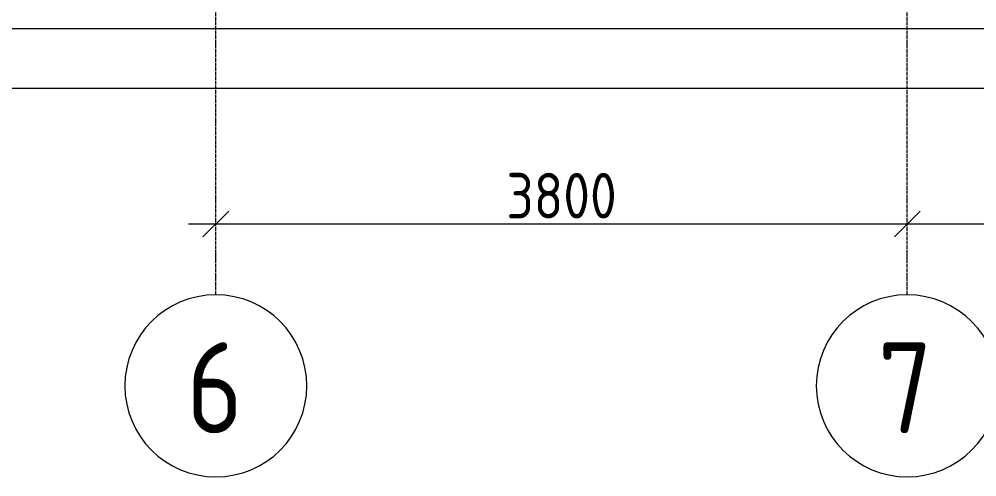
# Model space of a CAD drawing. Header units: millimetres. Extents: x -60946 to 138510, y -262288 to 24501.
# Drawn here: x 76746 to 82010, y -251571 to -249056 of the extents above; entities that cross this region are included whole.
import ezdxf

# ---------------------------------------------------------------- set-up
doc = ezdxf.new("R2010")
doc.units = ezdxf.units.MM
doc.linetypes.add('ADSK_Линия сетки', pattern=[25, 20, -2.5, 0, -2.5])
for name, color, linetype, lineweight in [('Оси', 7, 'Continuous', 9), ('Перекрытие', 7, 'Continuous', 18), ('Размеры', 7, 'Continuous', 9), ('Узлы', 7, 'Continuous', 18)]:
    doc.layers.add(name, color=color, linetype=linetype, lineweight=lineweight)
doc.styles.add('GOST Common', font='', dxfattribs={"width": 0.9, "height": 500})
doc.styles.add('GOST Common_2', font='', dxfattribs={"width": 0.9, "height": 250})
doc.styles.get('GOST Common').set_extended_font_data('GOST Common')
doc.styles.get('GOST Common_2').set_extended_font_data('GOST Common')
doc.dimstyles.new('ADSK_Основной_2_5_мм', dxfattribs={"dimscale": 304.8, "dimtxt": 251.428749, "dimasz": 0.463911, "dimexe": 0.492126, "dimexo": 0.984252, "dimgap": 0.098425, "dimtad": 1, "dimrnd": 0.01, "dimdsep": 46, "dimtxsty": 'GOST Common_2', "dimblk1": 'OBLIQUE', "dimblk2": 'OBLIQUE', "dimsah": 1, "dimcen": 0.09, "dimdle": 0.492126, "dimazin": 2, "dimtfac": 1, "dimtdec": 4, "dimtix": 1, "dimtmove": 0, "dimatfit": 3, "dimfxl": 1, "dimtvp": 1, "dimtolj": 1, "dimtzin": 0, "dimlwd": 20, "dimlwe": 20, "dimarcsym": 2})

# ---------------------------------------------------------------- blocks, each defined once
blk = doc.blocks.new('ADSK_Обрыв_Линия - По умолчанию-3539128-План выхода на кровлю_')
at = {"layer": 'Узлы'}
blk.add_line((0, 0), (20290, 0), dxfattribs=at)
blk = doc.blocks.new('Ось сетки - Круг_Ø10 мм-8259-План выхода на кровлю_')
at = {"layer": 'Оси', "color": 253, "lineweight": 20, "true_color": 0xaaaaaa}
for start, end in [(360, 180), (180, 360)]:
    blk.add_arc((0, 0), 5, start, end, dxfattribs=at)
blk = doc.blocks.new('_Oblique')
at = {"color": 0, "linetype": 'ByBlock', "lineweight": -2}
blk.add_line((-0.5, -0.5), (0.5, 0.5), dxfattribs=at)
blk = doc.blocks.new('*D6842')
at = {"layer": 'Defpoints', "color": 0, "transparency": 16777216}
for p in [(77827.2, -250081.2), (81627.2, -250081.2), (81627.2, -250181.1)]:
    blk.add_point(p, dxfattribs=at)
at = {"layer": 'Размеры', "color": 0, "lineweight": 20, "transparency": 16777216}
for p, q in [((77677.2, -250181.1), (81777.2, -250181.1)), ((77827.2, -250381.2), (77827.2, -250331.1)), ((81627.2, -250381.2), (81627.2, -250331.1))]:
    blk.add_line(p, q, dxfattribs=at)
at = {"layer": 'Размеры', "color": 0, "lineweight": 20, "transparency": 16777216, "xscale": 141.4, "yscale": 141.4, "zscale": 141.4, "rotation": 180}
blk.add_blockref('_Oblique', (77827.2, -250181.1), dxfattribs=at)
at = {"layer": 'Размеры', "color": 0, "lineweight": 20, "transparency": 16777216, "xscale": 141.4, "yscale": 141.4, "zscale": 141.4}
blk.add_blockref('_Oblique', (81627.2, -250181.1), dxfattribs=at)
at = {"layer": 'Размеры', "color": 0, "lineweight": 9, "transparency": 16777216, "insert": (79727.2, -250026.1), "char_height": 250, "width": 756.843, "attachment_point": 5, "style": 'GOST Common_2'}
blk.add_mtext('\\A1;3800', dxfattribs=at)
blk = doc.blocks.new('*D6843')
at = {"layer": 'Defpoints', "color": 0, "transparency": 16777216}
for p in [(81627.2, -250081.2), (83827.2, -250081.2), (83827.2, -250181.1)]:
    blk.add_point(p, dxfattribs=at)
at = {"layer": 'Размеры', "color": 0, "lineweight": 20, "transparency": 16777216}
for p, q in [((81477.2, -250181.1), (83977.2, -250181.1)), ((81627.2, -250381.2), (81627.2, -250331.1)), ((83827.2, -250381.2), (83827.2, -250331.1))]:
    blk.add_line(p, q, dxfattribs=at)
at = {"layer": 'Размеры', "color": 0, "lineweight": 20, "transparency": 16777216, "xscale": 141.4, "yscale": 141.4, "zscale": 141.4, "rotation": 180}
blk.add_blockref('_Oblique', (81627.2, -250181.1), dxfattribs=at)
at = {"layer": 'Размеры', "color": 0, "lineweight": 20, "transparency": 16777216, "xscale": 141.4, "yscale": 141.4, "zscale": 141.4}
blk.add_blockref('_Oblique', (83827.2, -250181.1), dxfattribs=at)
at = {"layer": 'Размеры', "color": 0, "lineweight": 9, "transparency": 16777216, "insert": (82727.2, -250026.1), "char_height": 250, "width": 756.843, "attachment_point": 5, "style": 'GOST Common_2'}
blk.add_mtext('\\A1;2200', dxfattribs=at)

msp = doc.modelspace()

# ---------------------------------------------------------------- linework, layer by layer
at = {"layer": 'Оси', "color": 253, "linetype": 'ADSK_Линия сетки', "lineweight": 5, "true_color": 0xaaaaaa}
for p, q in [((77827.2448, -250570.6513), (77827.2448, -240286.2598)), ((81627.2448, -250570.6513), (81627.2448, -240286.2598))]:
    msp.add_line(p, q, dxfattribs=at)
at = {"layer": 'Перекрытие'}
msp.add_line((100302.2448, -249108.7359), (76027.2448, -249108.7359), dxfattribs=at)

# ---------------------------------------------------------------- block references
at = {"layer": 'Оси', "color": 253, "lineweight": 20, "true_color": 0xaaaaaa, "xscale": 99.99999999999993, "yscale": 99.99999999999993, "zscale": 99.99999999999993}
for p in [(77827.2448, -251070.6513), (81627.2448, -251070.6513)]:
    msp.add_blockref('Ось сетки - Круг_Ø10 мм-8259-План выхода на кровлю_', p, dxfattribs=at)
at = {"layer": 'Узлы'}
msp.add_blockref('ADSK_Обрыв_Линия - По умолчанию-3539128-План выхода на кровлю_', (76027.2448, -249436.2359), dxfattribs=at)

# ---------------------------------------------------------------- texts
at = {"layer": 'Оси', "color": 253, "true_color": 0xaaaaaa, "char_height": 500, "width": 389.620125, "attachment_point": 1, "style": 'GOST Common'}
for s, insert in [('\\fGOST Common|b0|i0|c204|p34|;\\W.9;6', (77665.7642, -250830.7846)), ('\\fGOST Common|b0|i0|c204|p34|;\\W.9;7', (81465.7642, -250830.7846))]:
    msp.add_mtext(s, dxfattribs=dict(at, insert=insert))

# ---------------------------------------------------------------- dimensions: what is measured, and where the dimension line sits
at = {"layer": 'Размеры', "lineweight": 9}
for base, p1, p2, override, picture, middle in [((81627.2448, -250181.137), (77827.2448, -250081.1521), (81627.2448, -250081.1521), {"dimpost": '<>', "dimfxl": 3800}, '*D6842', (79727.2448, -250026.137)), ((83827.2448, -250181.137), (81627.2448, -250081.1521), (83827.2448, -250081.1521), {"dimpost": '<>', "dimfxl": 2200}, '*D6843', (82727.2448, -250026.137))]:
    dim = msp.add_linear_dim(base=base, p1=p1, p2=p2, dimstyle='ADSK_Основной_2_5_мм', override=override, dxfattribs=at)
    dim.commit()
    dim.dimension.update_dxf_attribs({"geometry": picture, "text_midpoint": middle})

doc.saveas('drawing.dxf')
